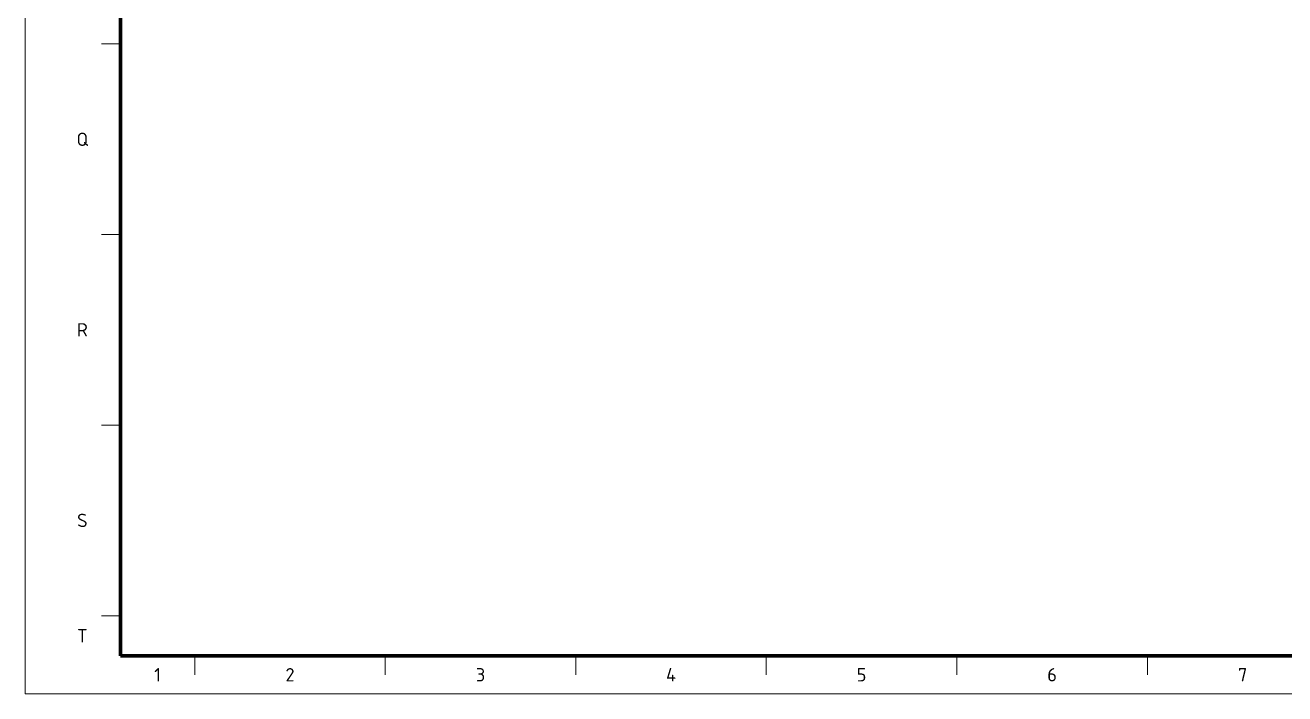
# Model space of a CAD drawing. Header units: millimetres. Extents: x 0 to 1189, y 0 to 841.
# Drawn here: x 0 to 330.6, y 0 to 175.4 of the extents above; entities that cross this region are included whole.
import ezdxf
from ezdxf.enums import TextEntityAlignment as Align

# ---------------------------------------------------------------- set-up
doc = ezdxf.new("R2010")
doc.units = ezdxf.units.MM
for name, color, linetype, lineweight in [('06-TEXTO', 7, 'CONTINUOUS', 25), ('07-RECUADRO', 7, 'CONTINUOUS', 70), ('08-FINA', 5, 'CONTINUOUS', 18)]:
    doc.layers.add(name, color=color, linetype=linetype, lineweight=lineweight)
doc.styles.add('ISO3098', font='isocpeur.ttf')

msp = doc.modelspace()

# ---------------------------------------------------------------- linework, layer by layer
at = {"layer": '07-RECUADRO'}
msp.add_lwpolyline([(25, 10), (1179, 10), (1179, 831), (25, 831)], close=True, dxfattribs=at)
at = {"layer": '08-FINA'}
for p, q in [((25, 170.5), (20, 170.5)), ((25, 120.5), (20, 120.5)), ((25, 70.5), (20, 70.5)), ((25, 20.5), (20, 20.5)), ((44.5, 10), (44.5, 5)), ((94.5, 10), (94.5, 5)), ((144.5, 10), (144.5, 5)), ((194.5, 10), (194.5, 5)), ((244.5, 10), (244.5, 5)), ((294.5, 10), (294.5, 5))]:
    msp.add_line(p, q, dxfattribs=at)
msp.add_lwpolyline([(0, 0), (1189, 0), (1189, 841), (0, 841)], close=True, dxfattribs=at)

# ---------------------------------------------------------------- texts
at = {"layer": '06-TEXTO', "style": 'ISO3098'}
for s, p in [('Q', (15, 145.5)), ('R', (15, 95.5)), ('S', (15, 45.5)), ('T', (15, 15.25)), ('1', (34.75, 5)), ('2', (69.5, 5)), ('3', (119.5, 5)), ('4', (169.5, 5)), ('5', (219.5, 5)), ('6', (269.5, 5)), ('7', (319.5, 5))]:
    msp.add_text(s, height=3.5, dxfattribs=at).set_placement(p, align=Align.MIDDLE_CENTER)

doc.saveas('drawing.dxf')
